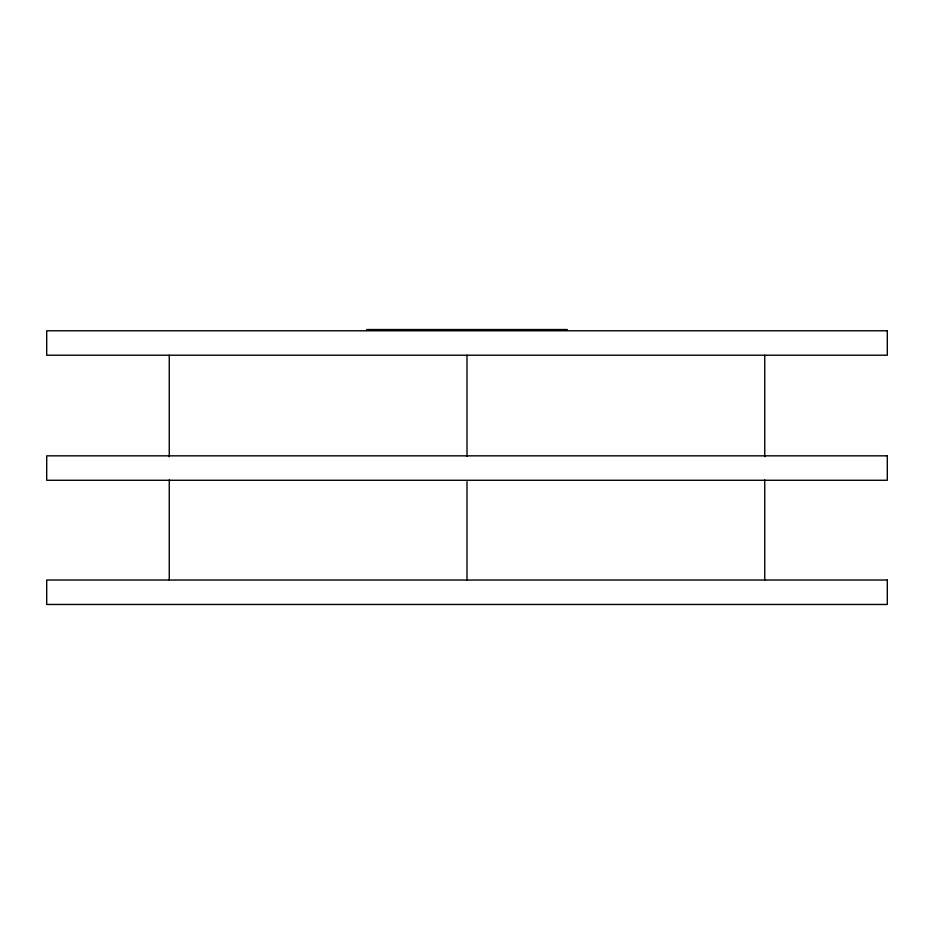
<?xml version="1.0" encoding="UTF-8"?>
<svg xmlns="http://www.w3.org/2000/svg" width="934" height="934" viewBox="0 0 934 934"><rect width="100%" height="100%" fill="white"/><g stroke="black" fill="none" stroke-linecap="round" stroke-linejoin="round"><path stroke-width="1.4" d="M366.653 329.539L567.347 329.539M764.748 355.212L764.748 456.738M764.748 479.948L764.748 580.026M467 355.212L467 456.376M467 481.664L467 580.026M169.252 355.212L169.252 456.738M169.252 479.948L169.252 580.026M887.3 330.776L46.7 330.776L46.7 355.212L887.3 355.212L887.3 330.776M887.3 455.839L46.7 455.839L46.7 480.274L887.3 480.274L887.3 455.839M887.3 580.026L46.7 580.026L46.7 604.461L887.3 604.461L887.3 580.026"/></g></svg>
